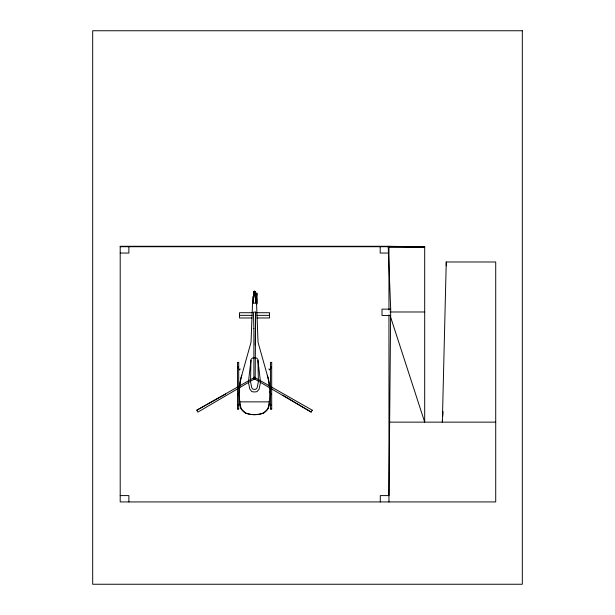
<?xml version="1.0" encoding="UTF-8"?>
<svg xmlns="http://www.w3.org/2000/svg" width="615" height="615" viewBox="0 0 615 615"><rect width="100%" height="100%" fill="white"/><g stroke="black" fill="none" stroke-linecap="round" stroke-linejoin="round"><path stroke-width="0.92" d="M388.957 246.976L424.688 246.976L388.957 246.277L388.219 246.723L390.694 309.145L388.957 495.598L380.278 495.598L380.278 501.932M255.194 345.107L255.632 312.105L253.442 312.128L253.88 328.602M388.957 310.075L388.957 246.277L120.202 246.277L120.202 501.932L495.721 501.932L495.721 261.982L446.252 261.982L442.339 422.136L442.477 420.222M255.632 312.128L255.194 378.117M256.947 303.264L256.947 293.693M253.949 294.231L254.033 291.587L255.033 291.587L255.901 303.103L253.165 303.103L254.033 291.587M252.78 296.661L251.028 342.286L241.764 375.25C238.789 386.082 238.374 398.097 241.211 408.921L245.508 412.996A13.83 6.857 0 0 0 263.566 412.996L267.856 408.921C270.692 398.097 270.285 386.082 267.31 375.25L258.039 342.286L256.286 296.661M253.165 303.103L254.279 291.233L254.787 291.233L255.632 296.661M442.754 416.393L443.092 411.604M248.506 381.277L250.974 360.421M253.442 296.661L254.279 291.233M260.522 382.223L259.1 389.141L257.024 391.632L254.456 392.001L251.896 391.632L249.821 389.141L248.399 382.223M240.173 368.939L239.642 369.969L239.197 369.131M239.197 392.593L239.642 391.755M269.87 369.131L269.432 369.969L268.893 368.939M282.808 395.222L311.175 412.104L312.251 410.19M254.848 378.717L197.899 412.104L196.8 410.205L225.605 394.084M254.187 377.579L196.823 410.19M254.533 357.899L252.465 358.007L250.974 359.414L250.528 381.723L251.766 387.773L252.996 389.203L254.456 389.387L255.925 389.203L257.155 387.773L258.385 381.723L257.946 359.414L256.524 358.045L255.194 357.953M120.202 246.723L424.688 246.723L424.688 422.136L390.141 315.626M120.202 253.057L128.881 253.057L128.881 246.723M388.219 253.057L380.193 253.057L380.193 246.723M256.509 294.116L256.947 294.116M254.126 294.462L254.941 294.462L255.901 303.103M256.509 298.706L256.947 293.048L256.509 293.048L256.509 303.902L256.947 303.902L256.824 298.26M390.694 309.145L382.007 309.145L382.007 315.48L390.694 315.48M389.902 311.982L424.688 311.982M252.165 312.72L239.512 312.72L239.512 317.978L251.958 317.978M256.909 312.72L269.547 312.72L269.547 317.978L257.108 317.978M239.512 315.349L252.065 315.349M257.009 315.349L269.547 315.349M239.673 401.872L269.401 401.872M237.459 405.001L238.697 405.001M270.446 405.001L271.692 405.001M237.459 408.775L238.697 408.775M270.446 408.775L271.692 408.775M389.902 422.136L495.721 422.136M120.202 495.598L128.881 495.598L128.881 501.932M388.219 246.723L424.688 246.976M312.274 410.205L254.887 377.579M254.226 378.717L311.152 412.088M269.432 391.755L269.87 392.593M257.946 360.421L260.406 381.277M255.271 296.015L255.033 291.587M254.787 291.233L254.941 294.462M446.252 261.982L446.252 265.818M388.957 314.849L388.957 501.932M253.88 328.587L253.88 378.117M239.673 387.765A38.553 38.553 0 0 1 241.764 375.25M239.673 403.409A11.155 11.147 0 0 0 245.285 412.934A25.399 25.392 0 0 0 263.781 412.934A11.155 11.147 0 0 0 269.393 403.409M267.31 375.25A38.553 38.553 0 0 1 269.401 387.765M237.997 393.731L237.505 394.622L238.597 394.684L237.997 393.731M271.569 367.109L271.077 368.001L270.485 367.047L271.569 367.109M238.597 367.04L237.997 367.993L237.505 367.101L238.597 367.04M271.077 393.723L270.485 394.676L271.569 394.615L271.077 393.723M254.533 377.218L253.741 377.679L253.741 378.602L254.533 379.063L255.333 378.602L255.333 377.679L254.533 377.218M522.32 30.75L92.681 30.75L92.681 584.25L522.32 584.25L522.32 30.75M238.697 362.389L237.459 362.389L237.459 409.129L238.697 409.129L238.697 362.389M271.692 362.389L270.446 362.389L270.446 409.129L271.692 409.129L271.692 362.389"/></g></svg>
